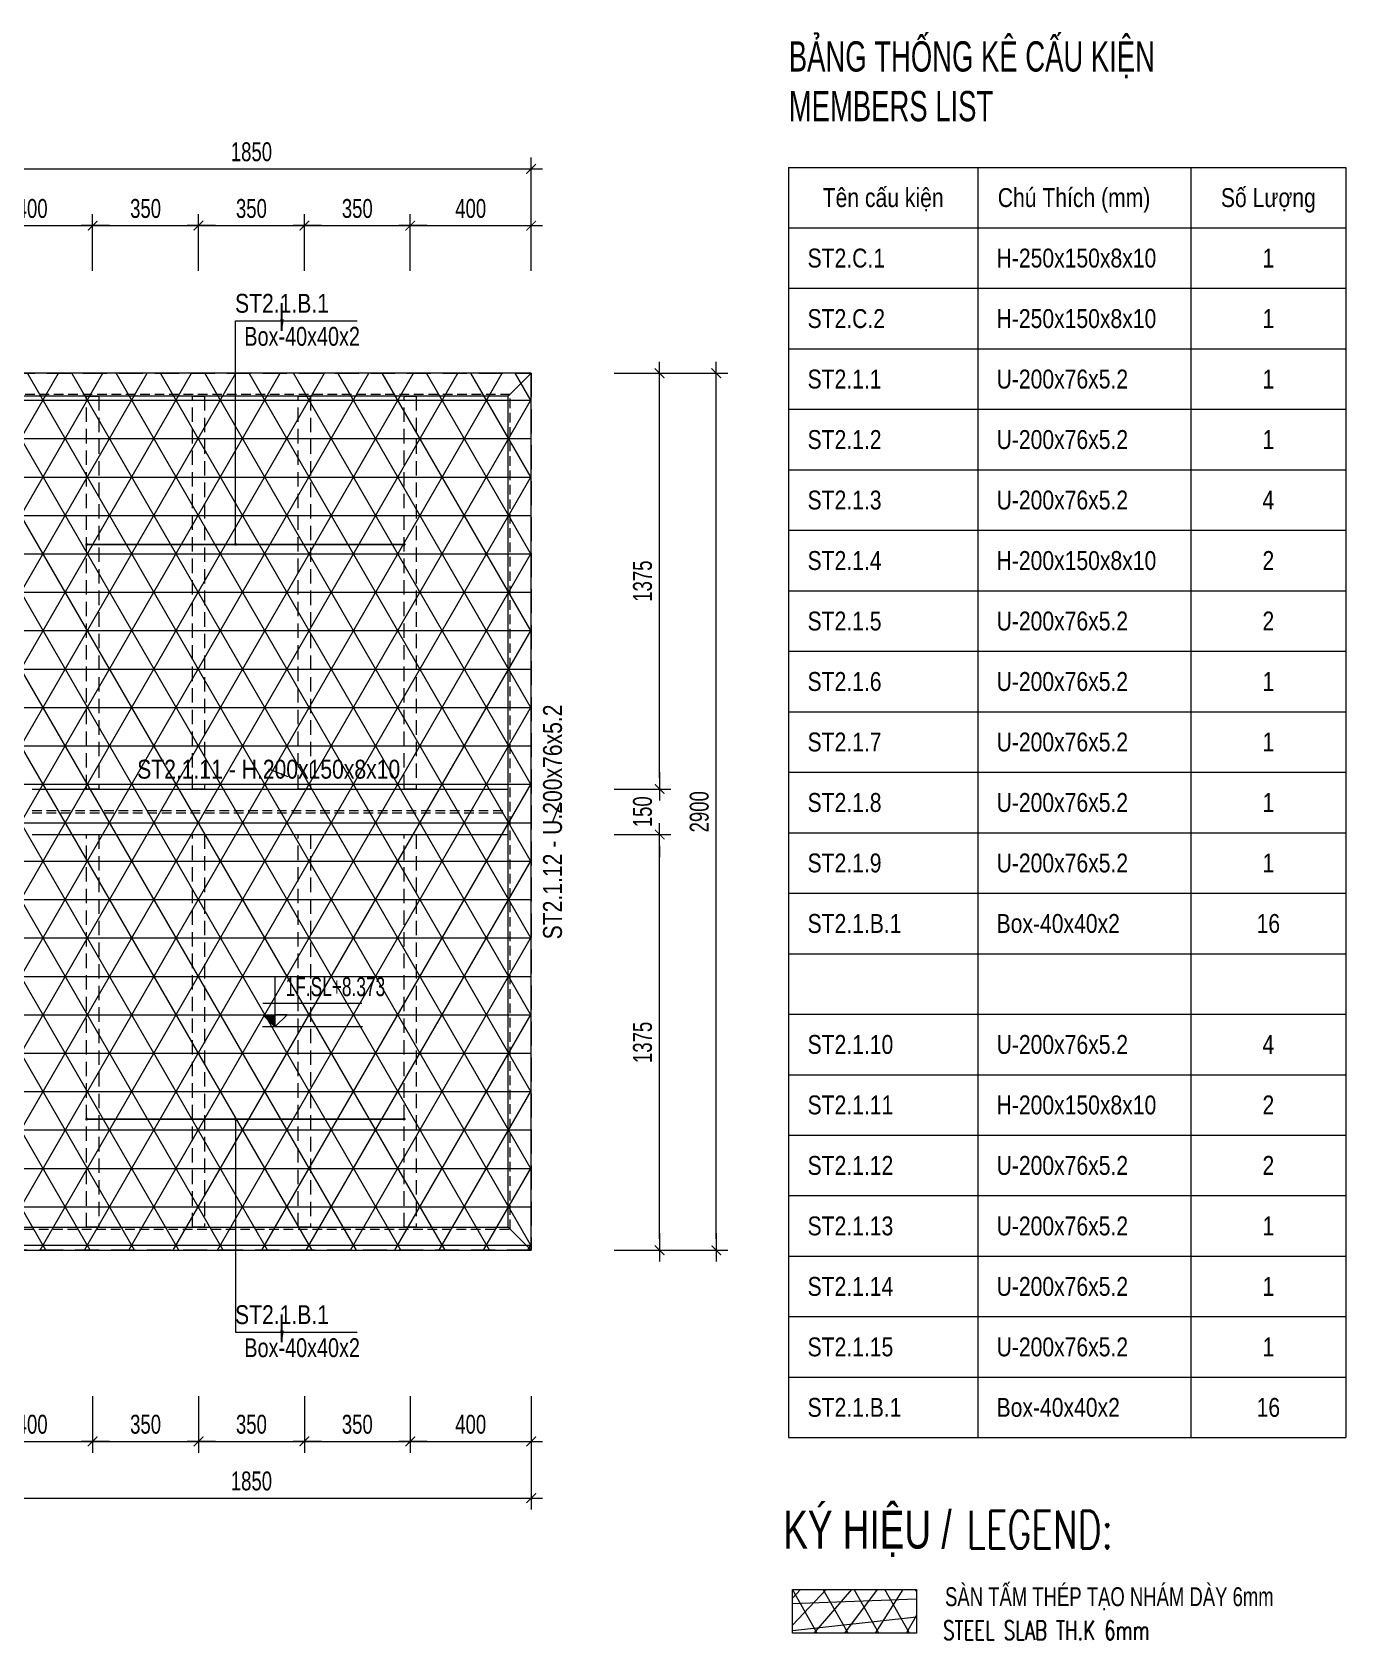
# Model space of a CAD drawing. Header units: millimetres. Extents: x 80771 to 163038, y -101774 to -59328.
# Drawn here: x 115158 to 119501, y -71834 to -66519 of the extents above; entities that cross this region are included whole.
import ezdxf
from ezdxf.enums import TextEntityAlignment as Align

# ---------------------------------------------------------------- set-up
doc = ezdxf.new("R2010")
doc.units = ezdxf.units.MM
doc.linetypes.add('HIDDEN2', pattern=[4.762499999999999, 3.175, -1.5875])
for name, color, linetype, lineweight in [('$0$NDC_S_ANNO', 7, 'Continuous', 20), ('$0$NDC_S_DIM', 1, 'Continuous', 15), ('NDC_S-ANNO', 7, 'Continuous', 20), ('NDC_S-BEAM-NAME-VERT', 7, 'Continuous', 20), ('NDC_S-BEAM-STEL', 30, 'HIDDEN2', 18), ('NDC_S-CONT', 3, 'Continuous', 20), ('NDC_S-DIMS', 1, 'Continuous', 15), ('NDC_S-HIDN', 8, 'HIDDEN2', 13), ('NDC_S-HTCH-MAT', 8, 'Continuous', 15), ('NDC_S-TABL', 3, 'Continuous', 20), ('NDC_S-TEXT-EN', 2, 'Continuous', 20), ('NDC_S-TEXT-SYMB', 7, 'Continuous', 20), ('NDC_S-TEXT-VIE', 7, 'Continuous', 20), ('NDC_S_ANNO', 7, 'Continuous', 20), ('NDC_S_BEAM NAME', 7, 'Continuous', 9), ('NDC_S_CONTINUOUS', 3, 'Continuous', 20), ('NDC_S_DIM', 1, 'Continuous', 15), ('NDC_S_HATCH MATERIAL', 8, 'Continuous', 13), ('NDC_S_TEXT SYMBOL', 7, 'Continuous', 20)]:
    doc.layers.add(name, color=color, linetype=linetype, lineweight=lineweight)
doc.styles.add('$0$ARIAL', font='arial.ttf', dxfattribs={"width": 0.8})
doc.styles.add('$0$NDC_DIM', font='', dxfattribs={"width": 0.75})
doc.styles.add('ARIAL', font='arial.ttf', dxfattribs={"width": 0.8})
doc.styles.add('NDC_ANNO', font='', dxfattribs={"width": 0.8})
doc.styles.add('NDC_ARIAL', font='arial.ttf', dxfattribs={"width": 0.85})
doc.styles.add('NDC_DIM', font='', dxfattribs={"width": 0.75})
doc.styles.add('NDC_EN TXT', font='romans.shx', dxfattribs={"width": 0.8})
doc.styles.add('NDC_VIE TXT', font='arial.ttf', dxfattribs={"width": 0.8})
doc.styles.get('$0$NDC_DIM').set_extended_font_data('Dotum')
doc.styles.get('NDC_ANNO').set_extended_font_data('Dotum')
doc.styles.get('NDC_DIM').set_extended_font_data('Dotum')
doc.dimstyles.new('$0$NDC_dim_iso', dxfattribs={"dimtxt": 2.5, "dimasz": 1, "dimexe": 1.5, "dimexo": 2.5, "dimgap": 1, "dimtad": 1, "dimdec": 0, "dimzin": 0, "dimdsep": 46, "dimtxsty": '$0$NDC_DIM', "dimblk": '$0$DIMMARK', "dimcen": 0.09, "dimdle": 1.2, "dimclrd": 1, "dimclre": 1, "dimclrt": 3, "dimadec": 0, "dimazin": 0, "dimtfac": 1, "dimtdec": 0, "dimtix": 1, "dimtofl": 0, "dimtmove": 0, "dimatfit": 3, "dimfxl": 8, "dimfxlon": 1, "dimtolj": 1, "dimtzin": 0, "dimarcsym": 0})
doc.dimstyles.new('NDC_dim_25', dxfattribs={"dimscale": 25, "dimtxt": 2.5, "dimasz": 1.5, "dimexe": 1.5, "dimexo": 2.5, "dimgap": 1, "dimtad": 1, "dimdec": 0, "dimrnd": 0.001, "dimzin": 0, "dimdsep": 46, "dimtxsty": 'NDC_DIM', "dimblk": 'DIMMARK', "dimcen": 0, "dimdle": 1.2, "dimclrd": 256, "dimclre": 256, "dimclrt": 3, "dimadec": 0, "dimazin": 0, "dimtfac": 1, "dimtdec": 0, "dimtix": 1, "dimtofl": 0, "dimtmove": 2, "dimatfit": 3, "dimfxl": 6, "dimfxlon": 1, "dimtolj": 1, "dimtzin": 0, "dimlwd": -1, "dimlwe": -1, "dimarcsym": 0})
doc.dimstyles.new('NDC_dim_iso', dxfattribs={"dimtxt": 2.5, "dimasz": 1.5, "dimexe": 1.5, "dimexo": 1.5, "dimgap": 1, "dimtad": 1, "dimdec": 0, "dimrnd": 0.001, "dimzin": 0, "dimdsep": 46, "dimtxsty": 'NDC_DIM', "dimblk": 'DIMMARK', "dimcen": 0, "dimdle": 1.2, "dimclrd": 256, "dimclre": 256, "dimclrt": 3, "dimadec": 0, "dimazin": 0, "dimtfac": 1, "dimtdec": 0, "dimtix": 1, "dimtofl": 0, "dimtmove": 2, "dimatfit": 3, "dimfxl": 6, "dimfxlon": 1, "dimtolj": 1, "dimtzin": 0, "dimlwd": -1, "dimlwe": -1, "dimarcsym": 0})

# ---------------------------------------------------------------- blocks, each defined once
blk = doc.blocks.new('DIMMARK')
at = {"layer": 'NDC_S_DIM', "color": 1}
blk.add_line((-1.5, 0), (1, 0), dxfattribs=at)
at = {"layer": 'NDC_S_DIM', "color": 2, "const_width": 0.1}
blk.add_lwpolyline([(-0.4242640687119285, -0.4242640687119285), (0.4242640687119285, 0.4242640687119285)], dxfattribs=at)
blk = doc.blocks.new('*D436')
at = {"layer": 'Defpoints', "color": 0, "transparency": 16777216}
for p in [(114957.6526699156, -70546.40883899588), (116807.6526699156, -70546.40883899588), (116807.6526699156, -71365.6734741022)]:
    blk.add_point(p, dxfattribs=at)
at = {"layer": 'NDC_S_DIM', "transparency": 16777216}
for p, q in [((114957.6526699156, -71215.6734741022), (114957.6526699156, -71403.1734741022)), ((116807.6526699156, -71215.6734741022), (116807.6526699156, -71403.1734741022)), ((114995.1526699156, -71365.6734741022), (116770.1526699156, -71365.6734741022))]:
    blk.add_line(p, q, dxfattribs=at)
at = {"layer": 'NDC_S_DIM', "transparency": 16777216, "xscale": 37.5, "yscale": 37.5, "zscale": 37.5, "rotation": 180}
blk.add_blockref('DIMMARK', (114957.6526699156, -71365.6734741022), dxfattribs=at)
at = {"layer": 'NDC_S_DIM', "transparency": 16777216, "xscale": 37.5, "yscale": 37.5, "zscale": 37.5}
blk.add_blockref('DIMMARK', (116807.6526699156, -71365.6734741022), dxfattribs=at)
at = {"layer": 'NDC_S_DIM', "color": 3, "transparency": 16777216, "insert": (115882.6526699156, -71309.38107247397), "char_height": 62.5, "attachment_point": 5, "style": 'NDC_DIM'}
blk.add_mtext('\\A1;1850', dxfattribs=at)
blk = doc.blocks.new('*D450')
at = {"layer": 'Defpoints', "color": 0, "transparency": 16777216}
for p in [(114957.6526699156, -70546.40883899588), (115357.6526699156, -70546.40883899588), (115357.6526699156, -71178.1734741022)]:
    blk.add_point(p, dxfattribs=at)
at = {"layer": 'NDC_S_DIM', "transparency": 16777216}
for p, q in [((114957.6526699156, -71028.1734741022), (114957.6526699156, -71215.6734741022)), ((115357.6526699156, -71028.1734741022), (115357.6526699156, -71215.6734741022)), ((114995.1526699156, -71178.1734741022), (115320.1526699156, -71178.1734741022))]:
    blk.add_line(p, q, dxfattribs=at)
at = {"layer": 'NDC_S_DIM', "transparency": 16777216, "xscale": 37.5, "yscale": 37.5, "zscale": 37.5, "rotation": 180}
blk.add_blockref('DIMMARK', (114957.6526699156, -71178.1734741022), dxfattribs=at)
at = {"layer": 'NDC_S_DIM', "transparency": 16777216, "xscale": 37.5, "yscale": 37.5, "zscale": 37.5}
blk.add_blockref('DIMMARK', (115357.6526699156, -71178.1734741022), dxfattribs=at)
at = {"layer": 'NDC_S_DIM', "color": 3, "transparency": 16777216, "insert": (115157.6526699156, -71121.88107247397), "char_height": 62.5, "attachment_point": 5, "style": 'NDC_DIM'}
blk.add_mtext('\\A1;400', dxfattribs=at)
blk = doc.blocks.new('*D451')
at = {"layer": 'Defpoints', "color": 0, "transparency": 16777216}
for p in [(115357.6526699156, -70546.40883899588), (115707.6526699156, -70546.40883899588), (115707.6526699156, -71178.1734741022)]:
    blk.add_point(p, dxfattribs=at)
at = {"layer": 'NDC_S_DIM', "transparency": 16777216}
for p, q in [((115357.6526699156, -71028.1734741022), (115357.6526699156, -71215.6734741022)), ((115707.6526699156, -71028.1734741022), (115707.6526699156, -71215.6734741022)), ((115395.1526699156, -71178.1734741022), (115670.1526699156, -71178.1734741022))]:
    blk.add_line(p, q, dxfattribs=at)
at = {"layer": 'NDC_S_DIM', "transparency": 16777216, "xscale": 37.5, "yscale": 37.5, "zscale": 37.5, "rotation": 180}
blk.add_blockref('DIMMARK', (115357.6526699156, -71178.1734741022), dxfattribs=at)
at = {"layer": 'NDC_S_DIM', "transparency": 16777216, "xscale": 37.5, "yscale": 37.5, "zscale": 37.5}
blk.add_blockref('DIMMARK', (115707.6526699156, -71178.1734741022), dxfattribs=at)
at = {"layer": 'NDC_S_DIM', "color": 3, "transparency": 16777216, "insert": (115532.6526699156, -71121.88107247397), "char_height": 62.5, "attachment_point": 5, "style": 'NDC_DIM'}
blk.add_mtext('\\A1;350', dxfattribs=at)
blk = doc.blocks.new('*D452')
at = {"layer": 'Defpoints', "color": 0, "transparency": 16777216}
for p in [(115707.6526699156, -70546.40883899588), (116057.6526699156, -70546.40883899588), (116057.6526699156, -71178.1734741022)]:
    blk.add_point(p, dxfattribs=at)
at = {"layer": 'NDC_S_DIM', "transparency": 16777216}
for p, q in [((115707.6526699156, -71028.1734741022), (115707.6526699156, -71215.6734741022)), ((116057.6526699156, -71028.1734741022), (116057.6526699156, -71215.6734741022)), ((115745.1526699156, -71178.1734741022), (116020.1526699156, -71178.1734741022))]:
    blk.add_line(p, q, dxfattribs=at)
at = {"layer": 'NDC_S_DIM', "transparency": 16777216, "xscale": 37.5, "yscale": 37.5, "zscale": 37.5, "rotation": 180}
blk.add_blockref('DIMMARK', (115707.6526699156, -71178.1734741022), dxfattribs=at)
at = {"layer": 'NDC_S_DIM', "transparency": 16777216, "xscale": 37.5, "yscale": 37.5, "zscale": 37.5}
blk.add_blockref('DIMMARK', (116057.6526699156, -71178.1734741022), dxfattribs=at)
at = {"layer": 'NDC_S_DIM', "color": 3, "transparency": 16777216, "insert": (115882.6526699156, -71121.88107247397), "char_height": 62.5, "attachment_point": 5, "style": 'NDC_DIM'}
blk.add_mtext('\\A1;350', dxfattribs=at)
blk = doc.blocks.new('*D453')
at = {"layer": 'Defpoints', "color": 0, "transparency": 16777216}
for p in [(116057.6526699156, -70546.40883899588), (116407.6526699156, -70546.40883899588), (116407.6526699156, -71178.1734741022)]:
    blk.add_point(p, dxfattribs=at)
at = {"layer": 'NDC_S_DIM', "transparency": 16777216}
for p, q in [((116057.6526699156, -71028.1734741022), (116057.6526699156, -71215.6734741022)), ((116407.6526699156, -71028.1734741022), (116407.6526699156, -71215.6734741022)), ((116095.1526699156, -71178.1734741022), (116370.1526699156, -71178.1734741022))]:
    blk.add_line(p, q, dxfattribs=at)
at = {"layer": 'NDC_S_DIM', "transparency": 16777216, "xscale": 37.5, "yscale": 37.5, "zscale": 37.5, "rotation": 180}
blk.add_blockref('DIMMARK', (116057.6526699156, -71178.1734741022), dxfattribs=at)
at = {"layer": 'NDC_S_DIM', "transparency": 16777216, "xscale": 37.5, "yscale": 37.5, "zscale": 37.5}
blk.add_blockref('DIMMARK', (116407.6526699156, -71178.1734741022), dxfattribs=at)
at = {"layer": 'NDC_S_DIM', "color": 3, "transparency": 16777216, "insert": (116232.6526699156, -71121.88107247397), "char_height": 62.5, "attachment_point": 5, "style": 'NDC_DIM'}
blk.add_mtext('\\A1;350', dxfattribs=at)
blk = doc.blocks.new('*D454')
at = {"layer": 'Defpoints', "color": 0, "transparency": 16777216}
for p in [(116407.6526699156, -70546.40883899588), (116807.6526699156, -70546.40883899588), (116807.6526699156, -71178.1734741022)]:
    blk.add_point(p, dxfattribs=at)
at = {"layer": 'NDC_S_DIM', "transparency": 16777216}
for p, q in [((116407.6526699156, -71028.1734741022), (116407.6526699156, -71215.6734741022)), ((116807.6526699156, -71028.1734741022), (116807.6526699156, -71215.6734741022)), ((116445.1526699156, -71178.1734741022), (116770.1526699156, -71178.1734741022))]:
    blk.add_line(p, q, dxfattribs=at)
at = {"layer": 'NDC_S_DIM', "transparency": 16777216, "xscale": 37.5, "yscale": 37.5, "zscale": 37.5, "rotation": 180}
blk.add_blockref('DIMMARK', (116407.6526699156, -71178.1734741022), dxfattribs=at)
at = {"layer": 'NDC_S_DIM', "transparency": 16777216, "xscale": 37.5, "yscale": 37.5, "zscale": 37.5}
blk.add_blockref('DIMMARK', (116807.6526699156, -71178.1734741022), dxfattribs=at)
at = {"layer": 'NDC_S_DIM', "color": 3, "transparency": 16777216, "insert": (116607.6526699156, -71121.88107247397), "char_height": 62.5, "attachment_point": 5, "style": 'NDC_DIM'}
blk.add_mtext('\\A1;400', dxfattribs=at)
blk = doc.blocks.new('*D455')
at = {"layer": 'Defpoints', "color": 0, "transparency": 16777216}
for p in [(116807.6526699156, -69171.40883899588), (117232.3038337285, -69171.40883899588), (116807.6526699156, -70546.4088389959)]:
    blk.add_point(p, dxfattribs=at)
at = {"layer": 'NDC_S_DIM', "transparency": 16777216}
for p, q in [((117082.3038337285, -69171.40883899588), (117269.8038337285, -69171.40883899588)), ((117232.3038337285, -70508.9088389959), (117232.3038337285, -69208.90883899588)), ((117082.3038337285, -70546.4088389959), (117269.8038337285, -70546.4088389959))]:
    blk.add_line(p, q, dxfattribs=at)
at = {"layer": 'NDC_S_DIM', "transparency": 16777216, "xscale": 37.5, "yscale": 37.5, "zscale": 37.5}
for p, rotation in [((117232.3038337285, -69171.40883899588), 90), ((117232.3038337285, -70546.4088389959), 270)]:
    blk.add_blockref('DIMMARK', p, dxfattribs=dict(at, rotation=rotation))
at = {"layer": 'NDC_S_DIM', "color": 3, "transparency": 16777216, "insert": (117176.0114321002, -69858.9088389959), "char_height": 62.5, "attachment_point": 5, "rotation": 90, "style": 'NDC_DIM'}
blk.add_mtext('\\A1;1375', dxfattribs=at)
blk = doc.blocks.new('*D456')
at = {"layer": 'Defpoints', "color": 0, "transparency": 16777216}
for p in [(116807.6526699156, -69021.40883899588), (117232.3038337284, -69021.40883899588), (116807.6526699156, -69171.40883899588)]:
    blk.add_point(p, dxfattribs=at)
at = {"layer": 'NDC_S_DIM', "transparency": 16777216}
for p, q in [((117232.3038337284, -68983.90883899588), (117232.3038337284, -68946.40883899588)), ((117082.3038337284, -69021.40883899588), (117269.8038337284, -69021.40883899588)), ((117082.3038337284, -69171.40883899588), (117269.8038337284, -69171.40883899588)), ((117232.3038337284, -69208.90883899588), (117232.3038337284, -69246.40883899588))]:
    blk.add_line(p, q, dxfattribs=at)
at = {"layer": 'NDC_S_DIM', "transparency": 16777216, "xscale": 37.5, "yscale": 37.5, "zscale": 37.5}
for p, rotation in [((117232.3038337284, -69021.40883899588), 270), ((117232.3038337284, -69171.40883899588), 90)]:
    blk.add_blockref('DIMMARK', p, dxfattribs=dict(at, rotation=rotation))
at = {"layer": 'NDC_S_DIM', "color": 3, "transparency": 16777216, "insert": (117176.0114321001, -69096.40883899589), "char_height": 62.5, "attachment_point": 5, "rotation": 90, "style": 'NDC_DIM'}
blk.add_mtext('\\A1;150', dxfattribs=at)
blk = doc.blocks.new('*D457')
at = {"layer": 'Defpoints', "color": 0, "transparency": 16777216}
for p in [(116807.6526699156, -67646.40883899594), (117232.3038337284, -67646.40883899594), (116807.6526699156, -69021.40883899588)]:
    blk.add_point(p, dxfattribs=at)
at = {"layer": 'NDC_S_DIM', "transparency": 16777216}
for p, q in [((117082.3038337284, -67646.40883899594), (117269.8038337284, -67646.40883899594)), ((117232.3038337284, -68983.90883899588), (117232.3038337284, -67683.90883899594)), ((117082.3038337284, -69021.40883899588), (117269.8038337284, -69021.40883899588))]:
    blk.add_line(p, q, dxfattribs=at)
at = {"layer": 'NDC_S_DIM', "transparency": 16777216, "xscale": 37.5, "yscale": 37.5, "zscale": 37.5}
for p, rotation in [((117232.3038337284, -67646.40883899594), 90), ((117232.3038337284, -69021.40883899588), 270)]:
    blk.add_blockref('DIMMARK', p, dxfattribs=dict(at, rotation=rotation))
at = {"layer": 'NDC_S_DIM', "color": 3, "transparency": 16777216, "insert": (117176.0114321002, -68333.90883899592), "char_height": 62.5, "attachment_point": 5, "rotation": 90, "style": 'NDC_DIM'}
blk.add_mtext('\\A1;1375', dxfattribs=at)
blk = doc.blocks.new('*D458')
at = {"layer": 'Defpoints', "color": 0, "transparency": 16777216}
for p in [(116807.6526699156, -67646.40883899594), (117419.8038337285, -67646.40883899594), (116807.6526699156, -70546.4088389959)]:
    blk.add_point(p, dxfattribs=at)
at = {"layer": 'NDC_S_DIM', "transparency": 16777216}
for p, q in [((117269.8038337285, -67646.40883899594), (117457.3038337285, -67646.40883899594)), ((117419.8038337285, -70508.9088389959), (117419.8038337285, -67683.90883899594)), ((117269.8038337285, -70546.4088389959), (117457.3038337285, -70546.4088389959))]:
    blk.add_line(p, q, dxfattribs=at)
at = {"layer": 'NDC_S_DIM', "transparency": 16777216, "xscale": 37.5, "yscale": 37.5, "zscale": 37.5}
for p, rotation in [((117419.8038337285, -67646.40883899594), 90), ((117419.8038337285, -70546.4088389959), 270)]:
    blk.add_blockref('DIMMARK', p, dxfattribs=dict(at, rotation=rotation))
at = {"layer": 'NDC_S_DIM', "color": 3, "transparency": 16777216, "insert": (117363.5114321002, -69096.40883899594), "char_height": 62.5, "attachment_point": 5, "rotation": 90, "style": 'NDC_DIM'}
blk.add_mtext('\\A1;2900', dxfattribs=at)
blk = doc.blocks.new('*D465')
at = {"layer": 'Defpoints', "color": 0, "transparency": 16777216}
for p in [(116807.6526699156, -66970.91127016017), (114957.6526699156, -67646.4088389959), (116807.6526699156, -67646.4088389959)]:
    blk.add_point(p, dxfattribs=at)
at = {"layer": 'NDC_S_DIM', "transparency": 16777216}
for p, q in [((114957.6526699156, -67120.91127016017), (114957.6526699156, -66933.41127016017)), ((114995.1526699156, -66970.91127016017), (116770.1526699156, -66970.91127016017)), ((116807.6526699156, -67120.91127016017), (116807.6526699156, -66933.41127016017))]:
    blk.add_line(p, q, dxfattribs=at)
at = {"layer": 'NDC_S_DIM', "transparency": 16777216, "xscale": 37.5, "yscale": 37.5, "zscale": 37.5, "rotation": 180}
blk.add_blockref('DIMMARK', (114957.6526699156, -66970.91127016017), dxfattribs=at)
at = {"layer": 'NDC_S_DIM', "transparency": 16777216, "xscale": 37.5, "yscale": 37.5, "zscale": 37.5}
blk.add_blockref('DIMMARK', (116807.6526699156, -66970.91127016017), dxfattribs=at)
at = {"layer": 'NDC_S_DIM', "color": 3, "transparency": 16777216, "insert": (115882.6526699156, -66914.61886853195), "char_height": 62.5, "attachment_point": 5, "style": 'NDC_DIM'}
blk.add_mtext('\\A1;1850', dxfattribs=at)
blk = doc.blocks.new('*D479')
at = {"layer": 'Defpoints', "color": 0, "transparency": 16777216}
for p in [(115357.6526699156, -67158.41127016017), (114957.6526699156, -67646.4088389959), (115357.6526699156, -67646.4088389959)]:
    blk.add_point(p, dxfattribs=at)
at = {"layer": 'NDC_S_DIM', "transparency": 16777216}
for p, q in [((114957.6526699156, -67308.41127016017), (114957.6526699156, -67120.91127016017)), ((115357.6526699156, -67308.41127016017), (115357.6526699156, -67120.91127016017)), ((114995.1526699156, -67158.41127016017), (115320.1526699156, -67158.41127016017))]:
    blk.add_line(p, q, dxfattribs=at)
at = {"layer": 'NDC_S_DIM', "transparency": 16777216, "xscale": 37.5, "yscale": 37.5, "zscale": 37.5, "rotation": 180}
blk.add_blockref('DIMMARK', (114957.6526699156, -67158.41127016017), dxfattribs=at)
at = {"layer": 'NDC_S_DIM', "transparency": 16777216, "xscale": 37.5, "yscale": 37.5, "zscale": 37.5}
blk.add_blockref('DIMMARK', (115357.6526699156, -67158.41127016017), dxfattribs=at)
at = {"layer": 'NDC_S_DIM', "color": 3, "transparency": 16777216, "insert": (115157.6526699156, -67102.11886853195), "char_height": 62.5, "attachment_point": 5, "style": 'NDC_DIM'}
blk.add_mtext('\\A1;400', dxfattribs=at)
blk = doc.blocks.new('*D480')
at = {"layer": 'Defpoints', "color": 0, "transparency": 16777216}
for p in [(115707.6526699156, -67158.41127016017), (115357.6526699156, -67646.4088389959), (115707.6526699156, -67646.4088389959)]:
    blk.add_point(p, dxfattribs=at)
at = {"layer": 'NDC_S_DIM', "transparency": 16777216}
for p, q in [((115357.6526699156, -67308.41127016017), (115357.6526699156, -67120.91127016017)), ((115707.6526699156, -67308.41127016017), (115707.6526699156, -67120.91127016017)), ((115395.1526699156, -67158.41127016017), (115670.1526699156, -67158.41127016017))]:
    blk.add_line(p, q, dxfattribs=at)
at = {"layer": 'NDC_S_DIM', "transparency": 16777216, "xscale": 37.5, "yscale": 37.5, "zscale": 37.5, "rotation": 180}
blk.add_blockref('DIMMARK', (115357.6526699156, -67158.41127016017), dxfattribs=at)
at = {"layer": 'NDC_S_DIM', "transparency": 16777216, "xscale": 37.5, "yscale": 37.5, "zscale": 37.5}
blk.add_blockref('DIMMARK', (115707.6526699156, -67158.41127016017), dxfattribs=at)
at = {"layer": 'NDC_S_DIM', "color": 3, "transparency": 16777216, "insert": (115532.6526699156, -67102.11886853195), "char_height": 62.5, "attachment_point": 5, "style": 'NDC_DIM'}
blk.add_mtext('\\A1;350', dxfattribs=at)
blk = doc.blocks.new('*D481')
at = {"layer": 'Defpoints', "color": 0, "transparency": 16777216}
for p in [(116057.6526699156, -67158.41127016017), (115707.6526699156, -67646.4088389959), (116057.6526699156, -67646.4088389959)]:
    blk.add_point(p, dxfattribs=at)
at = {"layer": 'NDC_S_DIM', "transparency": 16777216}
for p, q in [((115707.6526699156, -67308.41127016017), (115707.6526699156, -67120.91127016017)), ((116057.6526699156, -67308.41127016017), (116057.6526699156, -67120.91127016017)), ((115745.1526699156, -67158.41127016017), (116020.1526699156, -67158.41127016017))]:
    blk.add_line(p, q, dxfattribs=at)
at = {"layer": 'NDC_S_DIM', "transparency": 16777216, "xscale": 37.5, "yscale": 37.5, "zscale": 37.5, "rotation": 180}
blk.add_blockref('DIMMARK', (115707.6526699156, -67158.41127016017), dxfattribs=at)
at = {"layer": 'NDC_S_DIM', "transparency": 16777216, "xscale": 37.5, "yscale": 37.5, "zscale": 37.5}
blk.add_blockref('DIMMARK', (116057.6526699156, -67158.41127016017), dxfattribs=at)
at = {"layer": 'NDC_S_DIM', "color": 3, "transparency": 16777216, "insert": (115882.6526699156, -67102.11886853195), "char_height": 62.5, "attachment_point": 5, "style": 'NDC_DIM'}
blk.add_mtext('\\A1;350', dxfattribs=at)
blk = doc.blocks.new('*D482')
at = {"layer": 'Defpoints', "color": 0, "transparency": 16777216}
for p in [(116407.6526699156, -67158.41127016017), (116057.6526699156, -67646.4088389959), (116407.6526699156, -67646.4088389959)]:
    blk.add_point(p, dxfattribs=at)
at = {"layer": 'NDC_S_DIM', "transparency": 16777216}
for p, q in [((116057.6526699156, -67308.41127016017), (116057.6526699156, -67120.91127016017)), ((116407.6526699156, -67308.41127016017), (116407.6526699156, -67120.91127016017)), ((116095.1526699156, -67158.41127016017), (116370.1526699156, -67158.41127016017))]:
    blk.add_line(p, q, dxfattribs=at)
at = {"layer": 'NDC_S_DIM', "transparency": 16777216, "xscale": 37.5, "yscale": 37.5, "zscale": 37.5, "rotation": 180}
blk.add_blockref('DIMMARK', (116057.6526699156, -67158.41127016017), dxfattribs=at)
at = {"layer": 'NDC_S_DIM', "transparency": 16777216, "xscale": 37.5, "yscale": 37.5, "zscale": 37.5}
blk.add_blockref('DIMMARK', (116407.6526699156, -67158.41127016017), dxfattribs=at)
at = {"layer": 'NDC_S_DIM', "color": 3, "transparency": 16777216, "insert": (116232.6526699156, -67102.11886853195), "char_height": 62.5, "attachment_point": 5, "style": 'NDC_DIM'}
blk.add_mtext('\\A1;350', dxfattribs=at)
blk = doc.blocks.new('*D483')
at = {"layer": 'Defpoints', "color": 0, "transparency": 16777216}
for p in [(116807.6526699156, -67158.41127016017), (116407.6526699156, -67646.4088389959), (116807.6526699156, -67646.4088389959)]:
    blk.add_point(p, dxfattribs=at)
at = {"layer": 'NDC_S_DIM', "transparency": 16777216}
for p, q in [((116407.6526699156, -67308.41127016017), (116407.6526699156, -67120.91127016017)), ((116807.6526699156, -67308.41127016017), (116807.6526699156, -67120.91127016017)), ((116445.1526699156, -67158.41127016017), (116770.1526699156, -67158.41127016017))]:
    blk.add_line(p, q, dxfattribs=at)
at = {"layer": 'NDC_S_DIM', "transparency": 16777216, "xscale": 37.5, "yscale": 37.5, "zscale": 37.5, "rotation": 180}
blk.add_blockref('DIMMARK', (116407.6526699156, -67158.41127016017), dxfattribs=at)
at = {"layer": 'NDC_S_DIM', "transparency": 16777216, "xscale": 37.5, "yscale": 37.5, "zscale": 37.5}
blk.add_blockref('DIMMARK', (116807.6526699156, -67158.41127016017), dxfattribs=at)
at = {"layer": 'NDC_S_DIM', "color": 3, "transparency": 16777216, "insert": (116607.6526699156, -67102.11886853195), "char_height": 62.5, "attachment_point": 5, "style": 'NDC_DIM'}
blk.add_mtext('\\A1;400', dxfattribs=at)
blk = doc.blocks.new('kata_block_CT')
at = {"layer": 'NDC_S_ANNO'}
blk.add_hatch(color=3, dxfattribs=at).paths.add_polyline_path([(0, 1.596954857557648), (-1.612010908633238, 1.596954857557648), (0, 0)])
at = {"layer": 'NDC_S_ANNO', "ltscale": 50}
h = blk.add_hatch(dxfattribs=at)
h.set_pattern_fill('ANSI31', color=256, scale=1.406250541793835, style=0)
h.set_pattern_definition([(45.00000000000001, (0, 5.456968210637569e-12), (-3.157122508925224, 3.157122508925225), [])])
h.paths.add_polyline_path([(0, 1.596954857557648), (0, 0), (1.612010908924276, 1.596954857557648)])
for p, q in [((-1.592704896858777, 3.140833880479477), (11.46947077315417, 3.140833880479477)), ((11.56125648126181, 5.456968210637569e-12), (-1.63869572513795, 5.456968210637569e-12))]:
    blk.add_line(p, q, dxfattribs=at)
for points in [[(0, 6.69495074864426), (0, 0)], [(0, 0), (-1.612010908924276, 1.596954857557648), (0, 1.596954857557648)], [(0, 0), (1.612010908924276, 1.596954857557648), (0, 1.596954857557648)]]:
    blk.add_lwpolyline(points, dxfattribs=at)
at = {"layer": 'NDC_S_ANNO', "color": 8, "ltscale": 50}
blk.add_lwpolyline([(0, 0), (-1.612010908633238, 1.596954857557648), (0, 1.596954857557648)], dxfattribs=at)
at = {"layer": 'NDC_S_TEXT SYMBOL', "color": 3, "style": 'NDC_ANNO', "width": 0.8}
blk.add_attdef('CT', (1.409564409346785, 4.068271311703938), '', height=2.5, dxfattribs=at)
blk = doc.blocks.new('$0$DIMMARK')
at = {"layer": '$0$NDC_S_DIM', "color": 1}
blk.add_line((-1.5, 0), (1, 0), dxfattribs=at)
at = {"layer": '$0$NDC_S_DIM', "color": 2, "const_width": 0.1}
blk.add_lwpolyline([(-0.4242640687119285, -0.4242640687119285), (0.4242640687119285, 0.4242640687119285)], dxfattribs=at)
blk = doc.blocks.new('*U6')
at = {"layer": '$0$NDC_S_ANNO', "ltscale": 0.8, "style": '$0$ARIAL', "width": 0.8}
blk.add_attdef('TEN', text='', height=2.5, dxfattribs=at).set_placement((-2.578270345291724, 1.026458553720925), align=Align.MIDDLE_CENTER)
at = {"layer": '$0$NDC_S_ANNO', "ltscale": 0.8, "style": '$0$ARIAL', "width": 0.8, "flags": 1}
blk.add_attdef('CHU_THICH', text='', height=2.5, dxfattribs=at).set_placement((0, 0), align=Align.MIDDLE_CENTER)
at = {"layer": 'Defpoints'}
blk.add_leader([(0, 0), (-2.578270345291724, 1.026458553720925)], dimstyle='$0$NDC_dim_iso', override={"dimgap": 0.625, "dimtad": 0}, dxfattribs=at)
blk = doc.blocks.new('*U9')
at = {"layer": 'NDC_S-ANNO', "ltscale": 0.8, "style": 'ARIAL', "width": 0.8}
blk.add_attdef('TEN', text='', height=2.5, dxfattribs=at).set_placement((-8.992528943707612e-13, 3.626766734923697), align=Align.MIDDLE_CENTER)
at = {"layer": 'NDC_S-ANNO', "ltscale": 0.8, "style": 'ARIAL', "width": 0.8, "flags": 1}
blk.add_attdef('CHU_THICH', text='', height=2.5, dxfattribs=at).set_placement((0, 0), align=Align.MIDDLE_CENTER)
at = {"layer": 'Defpoints'}
blk.add_leader([(0, 0), (-8.992528943707612e-13, 3.626766734923697)], dimstyle='NDC_dim_iso', override={"dimgap": 0.625, "dimtad": 0}, dxfattribs=at)

msp = doc.modelspace()

# ---------------------------------------------------------------- hatches: boundary and pattern name
at = {"layer": 'NDC_S-HTCH-MAT', "linetype": 'Continuous'}
h = msp.add_hatch(dxfattribs=at)
h.set_pattern_fill('NET3', color=256, scale=25)
h.set_pattern_definition([(0, (-271901211.6424908, -1159072760.093525), (0, 79.375), []), (59.99999999999999, (-271901211.6424908, -1159072760.093525), (-68.74076642538981, 39.68750000000001), []), (120, (-271901211.6424908, -1159072760.093525), (-68.74076642538982, -39.68749999999998), [])])
h.paths.add_polyline_path([(117671.8013161095, -71668.1982542483), (118081.5242049964, -71668.19825400988), (118081.5242049964, -71812.22312082927), (117671.8013162287, -71812.22312106768)])
at = {"layer": 'NDC_S_HATCH MATERIAL'}
h = msp.add_hatch(dxfattribs=at)
h.set_pattern_fill('NET3', color=256, scale=40)
h.set_pattern_definition([(0, (176785.0203691305, -24809.66260869677), (0, 127), []), (59.99999999999999, (176785.0203691305, -24809.66260869677), (-109.9852262806237, 63.50000000000001), []), (120, (176785.0203691305, -24809.66260869677), (-109.9852262806237, -63.49999999999997), [])])
h.paths.add_polyline_path([(114967.6526699156, -67646.4088389959), (116807.6526699156, -67646.4088389959), (116807.6526699156, -70546.40883899588), (114967.6526699156, -70546.40883899588)])

# ---------------------------------------------------------------- linework, layer by layer
at = {"layer": 'NDC_S-BEAM-STEL', "ltscale": 15}
for points in [[(115337.6525940985, -67722.40885839888), (115377.6525940985, -67722.40885839888), (115377.6526699156, -69021.40887780179), (115337.6526699156, -69021.40887780179)], [(115687.6525940985, -67722.40885839888), (115727.6525940985, -67722.40885839888), (115727.6526699156, -69021.40887780179), (115687.6526699156, -69021.40887780179)], [(116037.6525940985, -67722.4088389959), (116077.6525940985, -67722.4088389959), (116077.6526699156, -69021.40885839882), (116037.6526699156, -69021.40885839882)], [(116387.6525940985, -67722.40881959294), (116427.6525940985, -67722.40881959294), (116427.6526699156, -69021.40883899585), (116387.6526699156, -69021.40883899585)], [(115337.6525940985, -69171.40885839882), (115377.6525940985, -69171.40885839882), (115377.6526699156, -70470.40887780173), (115337.6526699156, -70470.40887780173)], [(115687.6525940985, -69171.40885839882), (115727.6525940985, -69171.40885839882), (115727.6526699156, -70470.40887780173), (115687.6526699156, -70470.40887780173)], [(116037.6525940985, -69171.40883899585), (116077.6525940985, -69171.40883899585), (116077.6526699156, -70470.40885839876), (116037.6526699156, -70470.40885839876)], [(116387.6525940985, -69171.40881959288), (116427.6525940985, -69171.40881959288), (116427.6526699156, -70470.40883899579), (116387.6526699156, -70470.40883899579)]]:
    msp.add_lwpolyline(points, close=True, dxfattribs=at)
at = {"layer": 'NDC_S-CONT'}
msp.add_lwpolyline([(117671.8013161095, -71668.1982542483), (118081.5242049964, -71668.19825400988), (118081.5242049964, -71812.22312082927), (117671.8013162287, -71812.22312106768)], close=True, dxfattribs=at)
at = {"layer": 'NDC_S-HIDN', "ltscale": 10}
for p, q in [((115157.6526699156, -69092.40883899588), (116731.6526699156, -69092.4088389959)), ((115157.6526699156, -69100.40883899588), (116731.6526699156, -69100.4088389959))]:
    msp.add_line(p, q, dxfattribs=at)
at = {"layer": 'NDC_S-HIDN', "ltscale": 25}
msp.add_lwpolyline([(114967.6526699156, -67646.4088389959), (116807.6526699156, -67646.4088389959), (116807.6526699156, -70546.40883899588), (114967.6526699156, -70546.40883899588), (114967.6526699156, -69021.40883899588)], dxfattribs=at)
at = {"layer": 'NDC_S-HIDN', "ltscale": 10}
msp.add_lwpolyline([(112417.1702218302, -70476.40883899588), (116737.6526699156, -70476.40883899588), (116737.6526699156, -67716.4088389959), (110477.6526699155, -67716.4088389959), (110477.6526699155, -70476.40883899588), (112247.6526699155, -70476.40883899588)], dxfattribs=at)
at = {"layer": 'NDC_S-TABL'}
for p, q in [((117658.9363465579, -66965.71435856866), (117658.9363465579, -71165.714359634)), ((117658.9363465579, -66965.71435856866), (119501.2508613141, -66965.71435856866)), ((118283.9363465579, -66965.71435856866), (118283.9363465579, -71165.714359634)), ((118988.7508613141, -66965.71435856866), (118988.7508609386, -71165.714359634)), ((119501.2508613141, -66965.71435856866), (119501.2508609386, -71165.714359634)), ((117658.9363465579, -67165.71435856866), (119501.2508613141, -67165.71435856866)), ((117658.9363464387, -67365.71435856866), (119501.2508611949, -67365.7143590455)), ((117658.9363465579, -67565.71435856866), (119501.2508611949, -67565.7143590455)), ((117658.9363465579, -67765.71435856866), (119501.2508613141, -67765.7143590455)), ((117658.9363465579, -67965.71435856866), (119501.2508613141, -67965.7143590455)), ((117658.9363465579, -68165.71435856866), (119501.2508613141, -68165.71435856866)), ((117658.9363465579, -68365.71435856866), (119501.2508613141, -68365.71435856866)), ((117658.9363465579, -68565.71435856866), (119501.2508611949, -68565.7143590455)), ((117658.9363465579, -68765.71435856866), (119501.2508611949, -68765.7143590455)), ((117658.9363463791, -68965.71435880708), (119501.2508611353, -68965.71435880708)), ((117658.9363463791, -69165.71435892477), (119501.2508611353, -69165.71435892477)), ((117658.9363463791, -69365.7143590425), (119501.2508611353, -69365.7143590425)), ((117658.9363463791, -69565.71435916019), (119501.2508611353, -69565.71435916019)), ((117658.9363463791, -69765.71435916019), (119501.2508611353, -69765.71435963703)), ((117658.9363463791, -69965.71435916019), (119501.2508611353, -69965.71435916019)), ((117658.9363463791, -70165.71435916019), (119501.2508611353, -70165.71435916019)), ((117658.9363463791, -70365.71435916019), (119501.2508610161, -70365.71435963703)), ((117658.9363463791, -70565.71435916019), (119501.2508610161, -70565.71435963703)), ((117658.9363462003, -70765.71435939861), (119501.2508609565, -70765.71435939861)), ((117658.9363462002, -70965.71435951634), (119501.2508609564, -70965.71435951634)), ((117658.9363462002, -71165.71435963403), (119501.2508609564, -71165.71435963403))]:
    msp.add_line(p, q, dxfattribs=at)
at = {"layer": 'NDC_S_CONTINUOUS'}
for p, q in [((116807.6526699156, -67646.4088389959), (110407.6526699155, -67646.4088389959)), ((116731.6526699156, -67722.4088389959), (116807.6526699156, -67646.4088389959)), ((116807.6526699156, -70546.40883899588), (116807.6526699156, -67646.4088389959)), ((116731.6526699156, -67722.4088389959), (110483.6526699155, -67722.4088389959)), ((116731.6526699156, -70470.40883899588), (116731.6526699156, -67722.4088389959)), ((115157.6526699156, -69021.40883899585), (116731.6526699156, -69021.40883899585)), ((115157.6526699156, -69171.40883899585), (116731.6526699156, -69171.40883899585)), ((112417.1702218302, -70470.40883899588), (116731.6526699156, -70470.40883899588)), ((116731.6526699156, -70470.40883899588), (116807.6526699156, -70546.40883899588)), ((112417.1702218302, -70546.40883899588), (116807.6526699156, -70546.40883899588))]:
    msp.add_line(p, q, dxfattribs=at)

# ---------------------------------------------------------------- block references
at = {"layer": 'NDC_S-ANNO'}
ref = msp.add_blockref('kata_block_CT', (115960.4358676423, -69807.75090620611), dxfattribs=dict(at, xscale=25, yscale=25, zscale=25))
ref.add_attrib('CT', '1F.SL+8.373', (115995.6749778737, -69706.04412338827), dxfattribs={"layer": 'NDC_S-TEXT-SYMB', "color": 3, "height": 62.5, "style": 'NDC_ANNO', "width": 0.7})
at = {"layer": 'NDC_S-BEAM-NAME-VERT', "xscale": 24.99999999999998, "yscale": 24.99999999999998, "zscale": 24.99999999999998}
for p in [(115983.7408976358, -67505.90251130107), (115983.7408976358, -70849.77866650125)]:
    msp.add_blockref('*U9', p, dxfattribs=at).add_auto_attribs({'TEN': 'ST2.1.B.1'})
at = {"layer": 'NDC_S_BEAM NAME', "xscale": 25, "yscale": 25, "zscale": 25, "rotation": 90}
msp.add_blockref('*U6', (116903.7959270771, -69065.55206581479), dxfattribs=at).add_auto_attribs({'TEN': 'ST2.1.12 - U.200x76x5.2'})
at = {"layer": 'NDC_S_BEAM NAME', "xscale": 25, "yscale": 25, "zscale": 25}
msp.add_blockref('*U6', (116004.1810439568, -68981.28030321895), dxfattribs=at).add_auto_attribs({'TEN': 'ST2.1.11 - H.200x150x8x10'})

# ---------------------------------------------------------------- texts
at = {"layer": 'NDC_S-TEXT-EN', "style": 'NDC_EN TXT', "width": 0.7}
for s, height, p in [('LEGEND:', 125, (118247.3305450948, -71532.44745745341)), ('STEEL SLAB TH.K 6mm', 62.49999999999999, (118169.653801945, -71834.3374022452))]:
    msp.add_text(s, height=height, dxfattribs=at).set_placement(p)
at = {"layer": 'NDC_S-TEXT-VIE', "style": 'NDC_VIE TXT'}
for s, height, width, p in [('BẢNG THỐNG KÊ CẤU KIỆN', 100, 0.65, (117659.3813504251, -66548.9671425824)), ('MEMBERS LIST', 100, 0.65, (117659.3813504251, -66713.23326563882)), ('KÝ HIỆU /', 125, 0.7, (117640.9462028416, -71407.44745793025))]:
    msp.add_text(s, height=height, dxfattribs=dict(at, width=width)).set_placement(p, align=Align.TOP_LEFT)
at = {"layer": 'NDC_S-TEXT-VIE', "style": 'NDC_ARIAL', "width": 0.8}
for s, p in [('Tên cấu kiện', (117971.4363465579, -67065.71435856866)), ('Số Lượng', (119245.0008611949, -67065.71435856866)), ('Chú Thích (mm)', (118602.5761325629, -67065.71435856866)), ('1', (119245.0008613141, -67265.71435856866)), ('1', (119245.0008612623, -67465.71435856866)), ('1', (119245.0008613141, -67665.71435856866)), ('1', (119245.0008612623, -67865.71435856866)), ('4', (119245.0008613141, -68065.71435845268)), ('2', (119245.0008613141, -68265.71435845268)), ('2', (119245.0008611071, -68465.71435856866)), ('1', (119245.0008610553, -68665.71435856866)), ('1', (119245.0008613141, -68865.7143586911)), ('1', (119245.0008613141, -69065.7143588088)), ('1', (119245.0008613141, -69265.71435892652)), ('16', (119245.0008613141, -69465.71435904421)), ('4', (119245.0008611353, -69865.71435904421)), ('2', (119245.0008611353, -70065.71435904421)), ('2', (119245.0008609282, -70265.71435916019)), ('1', (119245.0008608764, -70465.71435916019)), ('1', (119245.0008611353, -70665.71435928263)), ('1', (119245.0008611353, -70865.71435940036)), ('16', (119245.0008611353, -71065.71435951805))]:
    msp.add_text(s, height=62.49999999999999, dxfattribs=at).set_placement(p, align=Align.MIDDLE_CENTER)
at = {"layer": 'NDC_S-TEXT-VIE', "style": 'NDC_ARIAL'}
for s, width, p in [('ST2.C.1', 0.8, (117721.4363465579, -67265.71435856866)), ('H-250x150x8x10', 0.8, (118346.4363465579, -67265.71435856866)), ('ST2.C.2', 0.8, (117721.4363465061, -67465.71435856866)), ('H-250x150x8x10', 0.8, (118346.4363465061, -67465.71435856866)), ('Box-40x40x2', 0.75, (115859.2697049634, -67524.52779287341)), ('ST2.1.1', 0.8, (117721.4363465579, -67665.71435856866)), ('U-200x76x5.2', 0.8, (118346.4363465579, -67665.71435856866)), ('ST2.1.2', 0.8, (117721.4363465061, -67865.71435856866)), ('U-200x76x5.2', 0.8, (118346.4363465061, -67865.71435856866)), ('ST2.1.3', 0.8, (117721.4363465579, -68065.71435845268)), ('U-200x76x5.2', 0.8, (118346.4363465579, -68065.71435845268)), ('ST2.1.4', 0.8, (117721.4363465579, -68265.71435845268)), ('H-200x150x8x10', 0.8, (118346.4363465579, -68265.71435845268)), ('ST2.1.5', 0.8, (117721.4363463508, -68465.71435856866)), ('U-200x76x5.2', 0.8, (118346.4363463508, -68465.71435856866)), ('ST2.1.6', 0.8, (117721.4363462991, -68665.71435856866)), ('U-200x76x5.2', 0.8, (118346.4363462991, -68665.71435856866)), ('ST2.1.7', 0.8, (117721.4363465579, -68865.7143586911)), ('U-200x76x5.2', 0.8, (118346.4363465579, -68865.7143586911)), ('ST2.1.8', 0.8, (117721.4363465579, -69065.7143588088)), ('U-200x76x5.2', 0.8, (118346.4363465579, -69065.7143588088)), ('ST2.1.9', 0.8, (117721.4363465579, -69265.71435892652)), ('U-200x76x5.2', 0.8, (118346.4363465579, -69265.71435892652)), ('ST2.1.B.1', 0.8, (117721.4363465579, -69465.71435904421)), ('Box-40x40x2', 0.8, (118346.4363465579, -69465.71435904421)), ('ST2.1.10', 0.8, (117721.4363463791, -69865.71435904421)), ('U-200x76x5.2', 0.8, (118346.4363463791, -69865.71435904421)), ('ST2.1.11', 0.8, (117721.4363463791, -70065.71435904421)), ('H-200x150x8x10', 0.8, (118346.4363463791, -70065.71435904421)), ('ST2.1.12', 0.8, (117721.436346172, -70265.71435916019)), ('U-200x76x5.2', 0.8, (118346.436346172, -70265.71435916019)), ('ST2.1.13', 0.8, (117721.4363461202, -70465.71435916019)), ('U-200x76x5.2', 0.8, (118346.4363461202, -70465.71435916019)), ('ST2.1.14', 0.8, (117721.4363463791, -70665.71435928263)), ('U-200x76x5.2', 0.8, (118346.4363463791, -70665.71435928263)), ('Box-40x40x2', 0.75, (115859.2697049634, -70868.4039480736)), ('ST2.1.15', 0.8, (117721.4363463791, -70865.71435940036)), ('U-200x76x5.2', 0.8, (118346.4363463791, -70865.71435940036)), ('ST2.1.B.1', 0.8, (117721.4363463791, -71065.71435951805)), ('Box-40x40x2', 0.8, (118346.4363463791, -71065.71435951805))]:
    msp.add_text(s, height=62.49999999999999, dxfattribs=dict(at, width=width)).set_placement(p, align=Align.MIDDLE_LEFT)
at = {"layer": 'NDC_S-TEXT-VIE', "style": 'NDC_VIE TXT', "width": 0.7}
msp.add_text('SÀN TẤM THÉP TẠO NHÁM DÀY 6mm', height=62.49999999999999, dxfattribs=at).set_placement((118176.0398215326, -71722.8690153567))

# ---------------------------------------------------------------- dimensions: what is measured, and where the dimension line sits
at = {"layer": 'NDC_S_DIM'}
for base, p1, p2, picture, middle in [((116807.6526699156, -66970.91127016017), (114957.6526699156, -67646.4088389959), (116807.6526699156, -67646.4088389959), '*D465', (115882.6526699156, -66914.61886853195)), ((115357.6526699156, -67158.41127016017), (114957.6526699156, -67646.4088389959), (115357.6526699156, -67646.4088389959), '*D479', (115157.6526699156, -67102.11886853195)), ((115707.6526699156, -67158.41127016017), (115357.6526699156, -67646.4088389959), (115707.6526699156, -67646.4088389959), '*D480', (115532.6526699156, -67102.11886853195)), ((116057.6526699156, -67158.41127016017), (115707.6526699156, -67646.4088389959), (116057.6526699156, -67646.4088389959), '*D481', (115882.6526699156, -67102.11886853195)), ((116407.6526699156, -67158.41127016017), (116057.6526699156, -67646.4088389959), (116407.6526699156, -67646.4088389959), '*D482', (116232.6526699156, -67102.11886853195)), ((116807.6526699156, -67158.41127016017), (116407.6526699156, -67646.4088389959), (116807.6526699156, -67646.4088389959), '*D483', (116607.6526699156, -67102.11886853195)), ((116807.6526699156, -71365.6734741022), (114957.6526699156, -70546.40883899588), (116807.6526699156, -70546.40883899588), '*D436', (115882.6526699156, -71309.38107247397)), ((115357.6526699156, -71178.1734741022), (114957.6526699156, -70546.40883899588), (115357.6526699156, -70546.40883899588), '*D450', (115157.6526699156, -71121.88107247397)), ((115707.6526699156, -71178.1734741022), (115357.6526699156, -70546.40883899588), (115707.6526699156, -70546.40883899588), '*D451', (115532.6526699156, -71121.88107247397)), ((116057.6526699156, -71178.1734741022), (115707.6526699156, -70546.40883899588), (116057.6526699156, -70546.40883899588), '*D452', (115882.6526699156, -71121.88107247397)), ((116407.6526699156, -71178.1734741022), (116057.6526699156, -70546.40883899588), (116407.6526699156, -70546.40883899588), '*D453', (116232.6526699156, -71121.88107247397)), ((116807.6526699156, -71178.1734741022), (116407.6526699156, -70546.40883899588), (116807.6526699156, -70546.40883899588), '*D454', (116607.6526699156, -71121.88107247397))]:
    dim = msp.add_linear_dim(base=base, p1=p1, p2=p2, dimstyle='NDC_dim_25', dxfattribs=at)
    dim.commit()
    dim.dimension.update_dxf_attribs({"geometry": picture, "text_midpoint": middle})
for base, p1, p2, picture, middle in [((117232.3038337284, -67646.40883899594), (116807.6526699156, -69021.40883899585), (116807.6526699156, -67646.4088389959), '*D457', (117176.0114321002, -68333.90883899592)), ((117419.8038337285, -67646.40883899594), (116807.6526699156, -70546.40883899588), (116807.6526699156, -67646.4088389959), '*D458', (117363.5114321002, -69096.40883899594)), ((117232.3038337284, -69021.40883899588), (116807.6526699156, -69171.40883899585), (116807.6526699156, -69021.40883899585), '*D456', (117176.0114321001, -69096.40883899589)), ((117232.3038337285, -69171.40883899588), (116807.6526699156, -70546.40883899588), (116807.6526699156, -69171.40883899585), '*D455', (117176.0114321002, -69858.9088389959))]:
    dim = msp.add_linear_dim(base=base, p1=p1, p2=p2, angle=90, dimstyle='NDC_dim_25', dxfattribs=at)
    dim.commit()
    dim.dimension.update_dxf_attribs({"geometry": picture, "text_midpoint": middle})

# ---------------------------------------------------------------- leaders
at = {"layer": 'NDC_S-DIMS', "linetype": 'Continuous'}
for points, override in [([(115829.9667308847, -68212.43939783171), (115829.9667232546, -67472.80919307712), (116232.1690663609, -67472.80919307712)], {"dimgap": 1, "dimtad": 0, "dimldrblk": 'DotSmall'}), ([(115337.6526159659, -68212.439419801), (116387.6526159659, -68212.43937294523)], {"dimtad": 0, "dimldrblk": 'DotSmall'}), ([(116387.6526159659, -68212.43937294523), (115337.6526159659, -68212.439419801)], {"dimtad": 0, "dimldrblk": 'DotSmall'}), ([(115337.6526159659, -70112.64340530854), (116387.6526159659, -70112.64335845277)], {"dimtad": 0, "dimldrblk": 'DotSmall'}), ([(116387.6526159659, -70112.64335845277), (115337.6526159659, -70112.64340530854)], {"dimtad": 0, "dimldrblk": 'DotSmall'}), ([(115829.9667283873, -70112.64338333925), (115829.9667232546, -70816.6853482773), (116232.1690663609, -70816.6853482773)], {"dimgap": 1, "dimtad": 0, "dimldrblk": 'DotSmall'})]:
    msp.add_leader(points, dimstyle='NDC_dim_25', override=override, dxfattribs=at)

doc.saveas('drawing.dxf')
